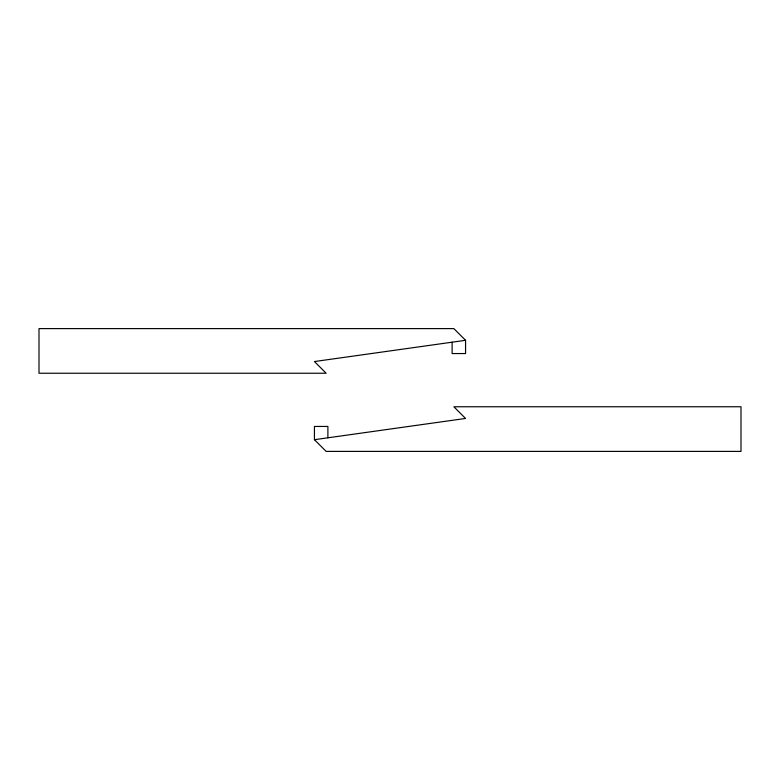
<?xml version="1.0" encoding="UTF-8"?>
<svg xmlns="http://www.w3.org/2000/svg" width="780" height="780" viewBox="0 0 780 780"><rect width="100%" height="100%" fill="white"/><g stroke="black" fill="none" stroke-linecap="round" stroke-linejoin="round"><path stroke-width="1.17" d="M465.562 340.304L314.438 361.549L326.137 373.24L39 373.24L39 328.604L453.863 328.604L465.562 340.304L465.562 353.555L452.107 353.555L452.107 342.196M314.438 439.696L465.562 418.45L453.863 406.76L741 406.76L741 451.396L326.137 451.396L314.438 439.696L314.438 426.445L327.892 426.445L327.892 437.804"/></g></svg>
